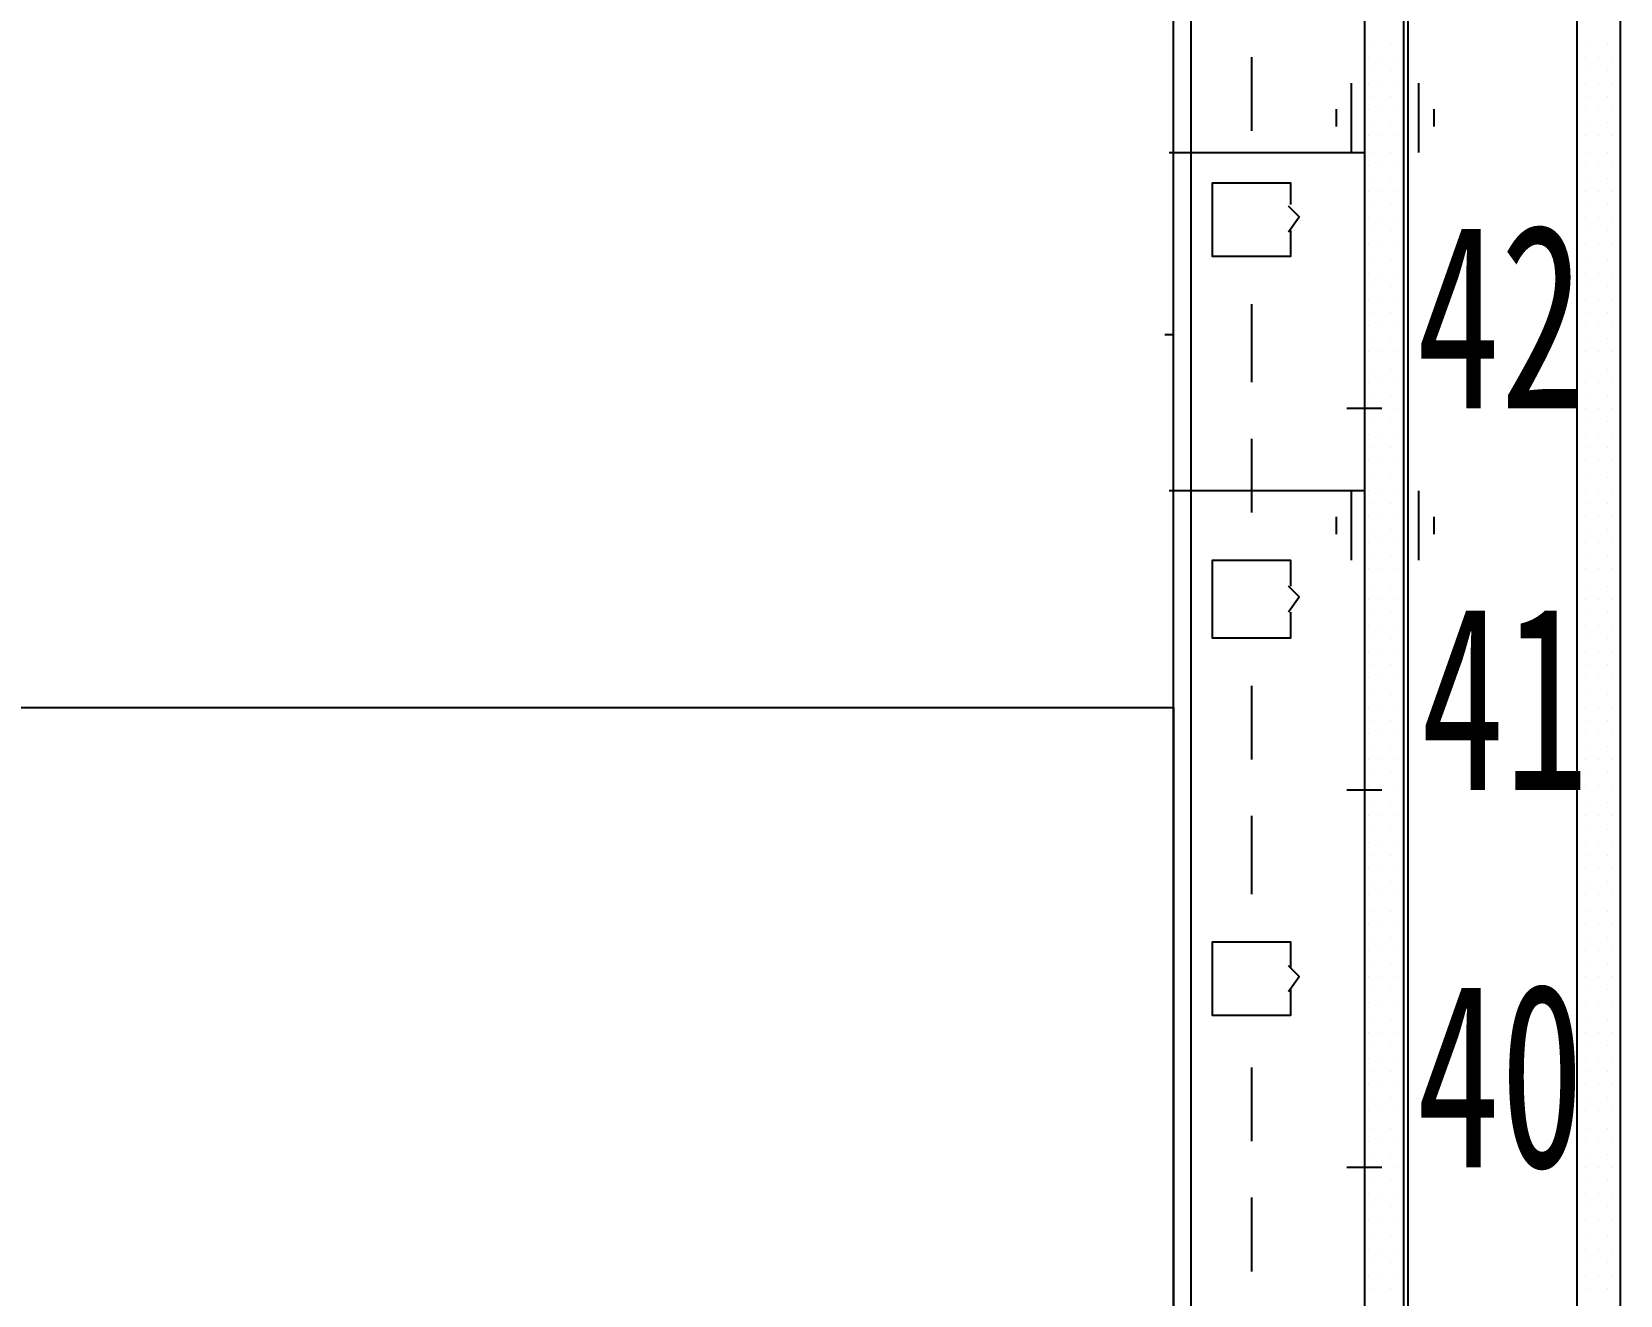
# Model space of a CAD drawing. Header units: metres. Extents: x 17 to 1264, y 17 to 859.
# Drawn here: x 225 to 277.8, y 620.3 to 662.2 of the extents above; entities that cross this region are included whole.
import ezdxf

# ---------------------------------------------------------------- set-up
doc = ezdxf.new("R2010")
doc.units = ezdxf.units.M
for name, color, linetype in [('LINES', 7, 'Continuous'), ('POLYLINES', 4, 'Continuous'), ('RECTS', 7, 'Continuous'), ('TEXTS', 3, 'Continuous')]:
    doc.layers.add(name, color=color, linetype=linetype)

msp = doc.modelspace()

# ---------------------------------------------------------------- linework, layer by layer
at = {"layer": 'LINES'}
for p, q in [((262.938, 132.48), (262.938, 727.92)), ((265.53, 661.392), (265.53, 658.944)), ((269.418, 661.392), (269.418, 661.392)), ((269.562, 661.824), (269.562, 661.824)), ((269.85, 661.392), (269.85, 661.392)), ((270.138, 661.824), (270.138, 661.824)), ((270.282, 661.392), (270.282, 661.392)), ((270.57, 661.824), (270.57, 661.824)), ((276.33, 661.824), (276.33, 661.824)), ((276.618, 661.392), (276.618, 661.392)), ((276.762, 661.824), (276.762, 661.824)), ((277.05, 661.392), (277.05, 661.392)), ((277.338, 661.824), (277.338, 661.824)), ((277.482, 661.392), (277.482, 661.392)), ((269.562, 660.96), (269.562, 660.96)), ((270.138, 660.96), (270.138, 660.96)), ((270.57, 660.96), (270.57, 660.96)), ((276.33, 660.96), (276.33, 660.96)), ((276.762, 660.96), (276.762, 660.96)), ((277.338, 660.96), (277.338, 660.96)), ((268.842, 660.528), (268.842, 658.224)), ((268.842, 660.528), (268.842, 658.224)), ((269.418, 660.528), (269.418, 660.528)), ((269.85, 660.528), (269.85, 660.528)), ((270.282, 660.528), (270.282, 660.528)), ((271.074, 660.528), (271.074, 658.224)), ((271.074, 660.528), (271.074, 658.224)), ((276.618, 660.528), (276.618, 660.528)), ((277.05, 660.528), (277.05, 660.528)), ((277.482, 660.528), (277.482, 660.528)), ((269.562, 660.096), (269.562, 660.096)), ((270.138, 660.096), (270.138, 660.096)), ((270.57, 660.096), (270.57, 660.096)), ((276.33, 660.096), (276.33, 660.096)), ((276.762, 660.096), (276.762, 660.096)), ((277.338, 660.096), (277.338, 660.096)), ((268.338, 659.664), (268.338, 659.088)), ((269.418, 659.664), (269.418, 659.664)), ((269.85, 659.664), (269.85, 659.664)), ((270.282, 659.664), (270.282, 659.664)), ((271.578, 659.664), (271.578, 659.088)), ((276.618, 659.664), (276.618, 659.664)), ((277.05, 659.664), (277.05, 659.664)), ((277.482, 659.664), (277.482, 659.664)), ((269.418, 658.8), (269.418, 658.8)), ((269.562, 659.232), (269.562, 659.232)), ((269.85, 658.8), (269.85, 658.8)), ((270.138, 659.232), (270.138, 659.232)), ((270.282, 658.8), (270.282, 658.8)), ((270.57, 659.232), (270.57, 659.232)), ((276.33, 659.232), (276.33, 659.232)), ((276.618, 658.8), (276.618, 658.8)), ((276.762, 659.232), (276.762, 659.232)), ((277.05, 658.8), (277.05, 658.8)), ((277.338, 659.232), (277.338, 659.232)), ((277.482, 658.8), (277.482, 658.8)), ((269.562, 658.224), (269.562, 658.224)), ((270.138, 658.224), (270.138, 658.224)), ((270.57, 658.224), (270.57, 658.224)), ((276.33, 658.224), (276.33, 658.224)), ((276.762, 658.224), (276.762, 658.224)), ((277.338, 658.224), (277.338, 658.224)), ((269.418, 657.792), (269.418, 657.792)), ((269.85, 657.792), (269.85, 657.792)), ((270.282, 657.792), (270.282, 657.792)), ((276.618, 657.792), (276.618, 657.792)), ((277.05, 657.792), (277.05, 657.792)), ((277.482, 657.792), (277.482, 657.792)), ((269.562, 657.36), (269.562, 657.36)), ((270.138, 657.36), (270.138, 657.36)), ((270.57, 657.36), (270.57, 657.36)), ((276.33, 657.36), (276.33, 657.36)), ((276.762, 657.36), (276.762, 657.36)), ((277.338, 657.36), (277.338, 657.36)), ((269.418, 656.928), (269.418, 656.928)), ((269.85, 656.928), (269.85, 656.928)), ((270.282, 656.928), (270.282, 656.928)), ((276.618, 656.928), (276.618, 656.928)), ((277.05, 656.928), (277.05, 656.928)), ((277.482, 656.928), (277.482, 656.928)), ((269.562, 656.496), (269.562, 656.496)), ((270.138, 656.496), (270.138, 656.496)), ((270.57, 656.496), (270.57, 656.496)), ((276.33, 656.496), (276.33, 656.496)), ((276.762, 656.496), (276.762, 656.496)), ((277.338, 656.496), (277.338, 656.496)), ((269.418, 656.064), (269.418, 656.064)), ((269.562, 655.632), (269.562, 655.632)), ((269.85, 656.064), (269.85, 656.064)), ((270.138, 655.632), (270.138, 655.632)), ((270.282, 656.064), (270.282, 656.064)), ((270.57, 655.632), (270.57, 655.632)), ((276.33, 655.632), (276.33, 655.632)), ((276.618, 656.064), (276.618, 656.064)), ((276.762, 655.632), (276.762, 655.632)), ((277.05, 656.064), (277.05, 656.064)), ((277.338, 655.632), (277.338, 655.632)), ((277.482, 656.064), (277.482, 656.064)), ((269.418, 655.2), (269.418, 655.2)), ((269.85, 655.2), (269.85, 655.2)), ((270.282, 655.2), (270.282, 655.2)), ((276.618, 655.2), (276.618, 655.2)), ((277.05, 655.2), (277.05, 655.2)), ((277.482, 655.2), (277.482, 655.2)), ((269.562, 654.624), (269.562, 654.624)), ((270.138, 654.624), (270.138, 654.624)), ((270.57, 654.624), (270.57, 654.624)), ((276.33, 654.624), (276.33, 654.624)), ((276.762, 654.624), (276.762, 654.624)), ((277.338, 654.624), (277.338, 654.624)), ((269.418, 654.192), (269.418, 654.192)), ((269.85, 654.192), (269.85, 654.192)), ((270.282, 654.192), (270.282, 654.192)), ((276.618, 654.192), (276.618, 654.192)), ((277.05, 654.192), (277.05, 654.192)), ((277.482, 654.192), (277.482, 654.192)), ((269.562, 653.76), (269.562, 653.76)), ((270.138, 653.76), (270.138, 653.76)), ((270.57, 653.76), (270.57, 653.76)), ((276.33, 653.76), (276.33, 653.76)), ((276.762, 653.76), (276.762, 653.76)), ((277.338, 653.76), (277.338, 653.76)), ((265.53, 653.184), (265.53, 650.592)), ((269.418, 653.328), (269.418, 653.328)), ((269.85, 653.328), (269.85, 653.328)), ((270.282, 653.328), (270.282, 653.328)), ((276.618, 653.328), (276.618, 653.328)), ((277.05, 653.328), (277.05, 653.328)), ((277.482, 653.328), (277.482, 653.328)), ((269.418, 652.464), (269.418, 652.464)), ((269.562, 652.896), (269.562, 652.896)), ((269.85, 652.464), (269.85, 652.464)), ((270.138, 652.896), (270.138, 652.896)), ((270.282, 652.464), (270.282, 652.464)), ((270.57, 652.896), (270.57, 652.896)), ((276.33, 652.896), (276.33, 652.896)), ((276.618, 652.464), (276.618, 652.464)), ((276.762, 652.896), (276.762, 652.896)), ((277.05, 652.464), (277.05, 652.464)), ((277.338, 652.896), (277.338, 652.896)), ((277.482, 652.464), (277.482, 652.464)), ((262.65, 652.176), (262.938, 652.176)), ((269.562, 652.032), (269.562, 652.032)), ((270.138, 652.032), (270.138, 652.032)), ((270.57, 652.032), (270.57, 652.032)), ((276.33, 652.032), (276.33, 652.032)), ((276.762, 652.032), (276.762, 652.032)), ((277.338, 652.032), (277.338, 652.032)), ((269.418, 651.6), (269.418, 651.6)), ((269.85, 651.6), (269.85, 651.6)), ((270.282, 651.6), (270.282, 651.6)), ((276.618, 651.6), (276.618, 651.6)), ((277.05, 651.6), (277.05, 651.6)), ((277.482, 651.6), (277.482, 651.6)), ((269.562, 651.024), (269.562, 651.024)), ((270.138, 651.024), (270.138, 651.024)), ((270.57, 651.024), (270.57, 651.024)), ((276.33, 651.024), (276.33, 651.024)), ((276.762, 651.024), (276.762, 651.024)), ((277.338, 651.024), (277.338, 651.024)), ((269.418, 650.592), (269.418, 650.592)), ((269.85, 650.592), (269.85, 650.592)), ((270.282, 650.592), (270.282, 650.592)), ((276.618, 650.592), (276.618, 650.592)), ((277.05, 650.592), (277.05, 650.592)), ((277.482, 650.592), (277.482, 650.592)), ((269.562, 650.16), (269.562, 650.16)), ((270.138, 650.16), (270.138, 650.16)), ((270.57, 650.16), (270.57, 650.16)), ((276.33, 650.16), (276.33, 650.16)), ((276.762, 650.16), (276.762, 650.16)), ((277.338, 650.16), (277.338, 650.16)), ((268.698, 649.728), (269.85, 649.728)), ((268.698, 649.728), (269.85, 649.728)), ((268.698, 649.728), (269.85, 649.728)), ((268.698, 649.728), (269.85, 649.728)), ((269.418, 649.728), (269.418, 649.728)), ((269.562, 649.296), (269.562, 649.296)), ((269.85, 649.728), (269.85, 649.728)), ((270.138, 649.296), (270.138, 649.296)), ((270.282, 649.728), (270.282, 649.728)), ((270.57, 649.296), (270.57, 649.296)), ((276.33, 649.296), (276.33, 649.296)), ((276.618, 649.728), (276.618, 649.728)), ((276.762, 649.296), (276.762, 649.296)), ((277.05, 649.728), (277.05, 649.728)), ((277.338, 649.296), (277.338, 649.296)), ((277.482, 649.728), (277.482, 649.728)), ((265.53, 648.72), (265.53, 646.272)), ((269.418, 648.864), (269.418, 648.864)), ((269.85, 648.864), (269.85, 648.864)), ((270.282, 648.864), (270.282, 648.864)), ((276.618, 648.864), (276.618, 648.864)), ((277.05, 648.864), (277.05, 648.864)), ((277.482, 648.864), (277.482, 648.864)), ((269.562, 648.432), (269.562, 648.432)), ((270.138, 648.432), (270.138, 648.432)), ((270.57, 648.432), (270.57, 648.432)), ((276.33, 648.432), (276.33, 648.432)), ((276.762, 648.432), (276.762, 648.432)), ((277.338, 648.432), (277.338, 648.432)), ((269.418, 648), (269.418, 648)), ((269.85, 648), (269.85, 648)), ((270.282, 648), (270.282, 648)), ((276.618, 648), (276.618, 648)), ((277.05, 648), (277.05, 648)), ((277.482, 648), (277.482, 648)), ((269.562, 647.424), (269.562, 647.424)), ((270.138, 647.424), (270.138, 647.424)), ((270.57, 647.424), (270.57, 647.424)), ((276.33, 647.424), (276.33, 647.424)), ((276.762, 647.424), (276.762, 647.424)), ((277.338, 647.424), (277.338, 647.424)), ((268.842, 646.992), (268.842, 644.688)), ((268.842, 646.992), (268.842, 644.688)), ((269.418, 646.992), (269.418, 646.992)), ((269.85, 646.992), (269.85, 646.992)), ((270.282, 646.992), (270.282, 646.992)), ((271.074, 646.992), (271.074, 644.688)), ((271.074, 646.992), (271.074, 644.688)), ((276.618, 646.992), (276.618, 646.992)), ((277.05, 646.992), (277.05, 646.992)), ((277.482, 646.992), (277.482, 646.992)), ((268.338, 646.128), (268.338, 645.552)), ((269.418, 646.128), (269.418, 646.128)), ((269.562, 646.56), (269.562, 646.56)), ((269.85, 646.128), (269.85, 646.128)), ((270.138, 646.56), (270.138, 646.56)), ((270.282, 646.128), (270.282, 646.128)), ((270.57, 646.56), (270.57, 646.56)), ((271.578, 646.128), (271.578, 645.552)), ((276.33, 646.56), (276.33, 646.56)), ((276.618, 646.128), (276.618, 646.128)), ((276.762, 646.56), (276.762, 646.56)), ((277.05, 646.128), (277.05, 646.128)), ((277.338, 646.56), (277.338, 646.56)), ((277.482, 646.128), (277.482, 646.128)), ((269.562, 645.696), (269.562, 645.696)), ((270.138, 645.696), (270.138, 645.696)), ((270.57, 645.696), (270.57, 645.696)), ((276.33, 645.696), (276.33, 645.696)), ((276.762, 645.696), (276.762, 645.696)), ((277.338, 645.696), (277.338, 645.696)), ((269.418, 645.264), (269.418, 645.264)), ((269.85, 645.264), (269.85, 645.264)), ((270.282, 645.264), (270.282, 645.264)), ((276.618, 645.264), (276.618, 645.264)), ((277.05, 645.264), (277.05, 645.264)), ((277.482, 645.264), (277.482, 645.264)), ((269.562, 644.832), (269.562, 644.832)), ((270.138, 644.832), (270.138, 644.832)), ((270.57, 644.832), (270.57, 644.832)), ((276.33, 644.832), (276.33, 644.832)), ((276.762, 644.832), (276.762, 644.832)), ((277.338, 644.832), (277.338, 644.832)), ((269.418, 644.4), (269.418, 644.4)), ((269.85, 644.4), (269.85, 644.4)), ((270.282, 644.4), (270.282, 644.4)), ((276.618, 644.4), (276.618, 644.4)), ((277.05, 644.4), (277.05, 644.4)), ((277.482, 644.4), (277.482, 644.4)), ((269.562, 643.824), (269.562, 643.824)), ((270.138, 643.824), (270.138, 643.824)), ((270.57, 643.824), (270.57, 643.824)), ((276.33, 643.824), (276.33, 643.824)), ((276.762, 643.824), (276.762, 643.824)), ((277.338, 643.824), (277.338, 643.824)), ((269.418, 643.392), (269.418, 643.392)), ((269.562, 642.96), (269.562, 642.96)), ((269.85, 643.392), (269.85, 643.392)), ((270.138, 642.96), (270.138, 642.96)), ((270.282, 643.392), (270.282, 643.392)), ((270.57, 642.96), (270.57, 642.96)), ((276.33, 642.96), (276.33, 642.96)), ((276.618, 643.392), (276.618, 643.392)), ((276.762, 642.96), (276.762, 642.96)), ((277.05, 643.392), (277.05, 643.392)), ((277.338, 642.96), (277.338, 642.96)), ((277.482, 643.392), (277.482, 643.392)), ((269.418, 642.528), (269.418, 642.528)), ((269.85, 642.528), (269.85, 642.528)), ((270.282, 642.528), (270.282, 642.528)), ((276.618, 642.528), (276.618, 642.528)), ((277.05, 642.528), (277.05, 642.528)), ((277.482, 642.528), (277.482, 642.528)), ((269.562, 642.096), (269.562, 642.096)), ((270.138, 642.096), (270.138, 642.096)), ((270.57, 642.096), (270.57, 642.096)), ((276.33, 642.096), (276.33, 642.096)), ((276.762, 642.096), (276.762, 642.096)), ((277.338, 642.096), (277.338, 642.096)), ((269.418, 641.664), (269.418, 641.664)), ((269.85, 641.664), (269.85, 641.664)), ((270.282, 641.664), (270.282, 641.664)), ((276.618, 641.664), (276.618, 641.664)), ((277.05, 641.664), (277.05, 641.664)), ((277.482, 641.664), (277.482, 641.664)), ((269.418, 640.8), (269.418, 640.8)), ((269.562, 641.232), (269.562, 641.232)), ((269.85, 640.8), (269.85, 640.8)), ((270.138, 641.232), (270.138, 641.232)), ((270.282, 640.8), (270.282, 640.8)), ((270.57, 641.232), (270.57, 641.232)), ((276.33, 641.232), (276.33, 641.232)), ((276.618, 640.8), (276.618, 640.8)), ((276.762, 641.232), (276.762, 641.232)), ((277.05, 640.8), (277.05, 640.8)), ((277.338, 641.232), (277.338, 641.232)), ((277.482, 640.8), (277.482, 640.8)), ((265.53, 640.512), (265.53, 638.064)), ((269.418, 639.792), (269.418, 639.792)), ((269.562, 640.224), (269.562, 640.224)), ((269.85, 639.792), (269.85, 639.792)), ((270.138, 640.224), (270.138, 640.224)), ((270.282, 639.792), (270.282, 639.792)), ((270.57, 640.224), (270.57, 640.224)), ((276.33, 640.224), (276.33, 640.224)), ((276.618, 639.792), (276.618, 639.792)), ((276.762, 640.224), (276.762, 640.224)), ((277.05, 639.792), (277.05, 639.792)), ((277.338, 640.224), (277.338, 640.224)), ((277.482, 639.792), (277.482, 639.792)), ((269.562, 639.36), (269.562, 639.36)), ((270.138, 639.36), (270.138, 639.36)), ((270.57, 639.36), (270.57, 639.36)), ((276.33, 639.36), (276.33, 639.36)), ((276.762, 639.36), (276.762, 639.36)), ((277.338, 639.36), (277.338, 639.36)), ((269.418, 638.928), (269.418, 638.928)), ((269.85, 638.928), (269.85, 638.928)), ((270.282, 638.928), (270.282, 638.928)), ((276.618, 638.928), (276.618, 638.928)), ((277.05, 638.928), (277.05, 638.928)), ((277.482, 638.928), (277.482, 638.928)), ((269.562, 638.496), (269.562, 638.496)), ((270.138, 638.496), (270.138, 638.496)), ((270.57, 638.496), (270.57, 638.496)), ((276.33, 638.496), (276.33, 638.496)), ((276.762, 638.496), (276.762, 638.496)), ((277.338, 638.496), (277.338, 638.496)), ((269.418, 638.064), (269.418, 638.064)), ((269.562, 637.632), (269.562, 637.632)), ((269.85, 638.064), (269.85, 638.064)), ((270.138, 637.632), (270.138, 637.632)), ((270.282, 638.064), (270.282, 638.064)), ((270.57, 637.632), (270.57, 637.632)), ((276.33, 637.632), (276.33, 637.632)), ((276.618, 638.064), (276.618, 638.064)), ((276.762, 637.632), (276.762, 637.632)), ((277.05, 638.064), (277.05, 638.064)), ((277.338, 637.632), (277.338, 637.632)), ((277.482, 638.064), (277.482, 638.064)), ((269.418, 637.2), (269.418, 637.2)), ((269.85, 637.2), (269.85, 637.2)), ((270.282, 637.2), (270.282, 637.2)), ((276.618, 637.2), (276.618, 637.2)), ((277.05, 637.2), (277.05, 637.2)), ((277.482, 637.2), (277.482, 637.2)), ((268.698, 637.056), (269.85, 637.056)), ((268.698, 637.056), (269.85, 637.056)), ((268.698, 637.056), (269.85, 637.056)), ((268.698, 637.056), (269.85, 637.056)), ((269.562, 636.624), (269.562, 636.624)), ((270.138, 636.624), (270.138, 636.624)), ((270.57, 636.624), (270.57, 636.624)), ((276.33, 636.624), (276.33, 636.624)), ((276.762, 636.624), (276.762, 636.624)), ((277.338, 636.624), (277.338, 636.624)), ((265.53, 636.192), (265.53, 633.6)), ((269.418, 636.192), (269.418, 636.192)), ((269.85, 636.192), (269.85, 636.192)), ((270.282, 636.192), (270.282, 636.192)), ((276.618, 636.192), (276.618, 636.192)), ((277.05, 636.192), (277.05, 636.192)), ((277.482, 636.192), (277.482, 636.192)), ((269.562, 635.76), (269.562, 635.76)), ((270.138, 635.76), (270.138, 635.76)), ((270.57, 635.76), (270.57, 635.76)), ((276.33, 635.76), (276.33, 635.76)), ((276.762, 635.76), (276.762, 635.76)), ((277.338, 635.76), (277.338, 635.76)), ((269.418, 635.328), (269.418, 635.328)), ((269.85, 635.328), (269.85, 635.328)), ((270.282, 635.328), (270.282, 635.328)), ((276.618, 635.328), (276.618, 635.328)), ((277.05, 635.328), (277.05, 635.328)), ((277.482, 635.328), (277.482, 635.328)), ((269.418, 634.464), (269.418, 634.464)), ((269.562, 634.896), (269.562, 634.896)), ((269.85, 634.464), (269.85, 634.464)), ((270.138, 634.896), (270.138, 634.896)), ((270.282, 634.464), (270.282, 634.464)), ((270.57, 634.896), (270.57, 634.896)), ((276.33, 634.896), (276.33, 634.896)), ((276.618, 634.464), (276.618, 634.464)), ((276.762, 634.896), (276.762, 634.896)), ((277.05, 634.464), (277.05, 634.464)), ((277.338, 634.896), (277.338, 634.896)), ((277.482, 634.464), (277.482, 634.464)), ((269.562, 634.032), (269.562, 634.032)), ((270.138, 634.032), (270.138, 634.032)), ((270.57, 634.032), (270.57, 634.032)), ((276.33, 634.032), (276.33, 634.032)), ((276.762, 634.032), (276.762, 634.032)), ((277.338, 634.032), (277.338, 634.032)), ((269.418, 633.6), (269.418, 633.6)), ((269.85, 633.6), (269.85, 633.6)), ((270.282, 633.6), (270.282, 633.6)), ((276.618, 633.6), (276.618, 633.6)), ((277.05, 633.6), (277.05, 633.6)), ((277.482, 633.6), (277.482, 633.6)), ((269.562, 633.024), (269.562, 633.024)), ((270.138, 633.024), (270.138, 633.024)), ((270.57, 633.024), (270.57, 633.024)), ((276.33, 633.024), (276.33, 633.024)), ((276.762, 633.024), (276.762, 633.024)), ((277.338, 633.024), (277.338, 633.024)), ((269.418, 632.592), (269.418, 632.592)), ((269.85, 632.592), (269.85, 632.592)), ((270.282, 632.592), (270.282, 632.592)), ((276.618, 632.592), (276.618, 632.592)), ((277.05, 632.592), (277.05, 632.592)), ((277.482, 632.592), (277.482, 632.592)), ((269.562, 632.16), (269.562, 632.16)), ((270.138, 632.16), (270.138, 632.16)), ((270.57, 632.16), (270.57, 632.16)), ((276.33, 632.16), (276.33, 632.16)), ((276.762, 632.16), (276.762, 632.16)), ((277.338, 632.16), (277.338, 632.16)), ((269.418, 631.728), (269.418, 631.728)), ((269.85, 631.728), (269.85, 631.728)), ((270.282, 631.728), (270.282, 631.728)), ((276.618, 631.728), (276.618, 631.728)), ((277.05, 631.728), (277.05, 631.728)), ((277.482, 631.728), (277.482, 631.728)), ((269.418, 630.864), (269.418, 630.864)), ((269.562, 631.296), (269.562, 631.296)), ((269.85, 630.864), (269.85, 630.864)), ((270.138, 631.296), (270.138, 631.296)), ((270.282, 630.864), (270.282, 630.864)), ((270.57, 631.296), (270.57, 631.296)), ((276.33, 631.296), (276.33, 631.296)), ((276.618, 630.864), (276.618, 630.864)), ((276.762, 631.296), (276.762, 631.296)), ((277.05, 630.864), (277.05, 630.864)), ((277.338, 631.296), (277.338, 631.296)), ((277.482, 630.864), (277.482, 630.864)), ((269.562, 630.432), (269.562, 630.432)), ((270.138, 630.432), (270.138, 630.432)), ((270.57, 630.432), (270.57, 630.432)), ((276.33, 630.432), (276.33, 630.432)), ((276.762, 630.432), (276.762, 630.432)), ((277.338, 630.432), (277.338, 630.432)), ((269.418, 630), (269.418, 630)), ((269.85, 630), (269.85, 630)), ((270.282, 630), (270.282, 630)), ((276.618, 630), (276.618, 630)), ((277.05, 630), (277.05, 630)), ((277.482, 630), (277.482, 630)), ((269.562, 629.424), (269.562, 629.424)), ((270.138, 629.424), (270.138, 629.424)), ((270.57, 629.424), (270.57, 629.424)), ((276.33, 629.424), (276.33, 629.424)), ((276.762, 629.424), (276.762, 629.424)), ((277.338, 629.424), (277.338, 629.424)), ((269.418, 628.992), (269.418, 628.992)), ((269.85, 628.992), (269.85, 628.992)), ((270.282, 628.992), (270.282, 628.992)), ((276.618, 628.992), (276.618, 628.992)), ((277.05, 628.992), (277.05, 628.992)), ((277.482, 628.992), (277.482, 628.992)), ((269.562, 628.56), (269.562, 628.56)), ((270.138, 628.56), (270.138, 628.56)), ((270.57, 628.56), (270.57, 628.56)), ((276.33, 628.56), (276.33, 628.56)), ((276.762, 628.56), (276.762, 628.56)), ((277.338, 628.56), (277.338, 628.56)), ((265.53, 627.84), (265.53, 625.392)), ((269.418, 628.128), (269.418, 628.128)), ((269.562, 627.696), (269.562, 627.696)), ((269.85, 628.128), (269.85, 628.128)), ((270.138, 627.696), (270.138, 627.696)), ((270.282, 628.128), (270.282, 628.128)), ((270.57, 627.696), (270.57, 627.696)), ((276.33, 627.696), (276.33, 627.696)), ((276.618, 628.128), (276.618, 628.128)), ((276.762, 627.696), (276.762, 627.696)), ((277.05, 628.128), (277.05, 628.128)), ((277.338, 627.696), (277.338, 627.696)), ((277.482, 628.128), (277.482, 628.128)), ((269.418, 627.264), (269.418, 627.264)), ((269.85, 627.264), (269.85, 627.264)), ((270.282, 627.264), (270.282, 627.264)), ((276.618, 627.264), (276.618, 627.264)), ((277.05, 627.264), (277.05, 627.264)), ((277.482, 627.264), (277.482, 627.264)), ((269.562, 626.832), (269.562, 626.832)), ((270.138, 626.832), (270.138, 626.832)), ((270.57, 626.832), (270.57, 626.832)), ((276.33, 626.832), (276.33, 626.832)), ((276.762, 626.832), (276.762, 626.832)), ((277.338, 626.832), (277.338, 626.832)), ((269.418, 626.4), (269.418, 626.4)), ((269.85, 626.4), (269.85, 626.4)), ((270.282, 626.4), (270.282, 626.4)), ((276.618, 626.4), (276.618, 626.4)), ((277.05, 626.4), (277.05, 626.4)), ((277.482, 626.4), (277.482, 626.4)), ((269.562, 625.824), (269.562, 625.824)), ((270.138, 625.824), (270.138, 625.824)), ((270.57, 625.824), (270.57, 625.824)), ((276.33, 625.824), (276.33, 625.824)), ((276.762, 625.824), (276.762, 625.824)), ((277.338, 625.824), (277.338, 625.824)), ((269.418, 625.392), (269.418, 625.392)), ((269.85, 625.392), (269.85, 625.392)), ((270.282, 625.392), (270.282, 625.392)), ((276.618, 625.392), (276.618, 625.392)), ((277.05, 625.392), (277.05, 625.392)), ((277.482, 625.392), (277.482, 625.392)), ((268.698, 624.528), (269.85, 624.528)), ((268.698, 624.528), (269.85, 624.528)), ((268.698, 624.528), (269.85, 624.528)), ((268.698, 624.528), (269.85, 624.528)), ((269.418, 624.528), (269.418, 624.528)), ((269.562, 624.96), (269.562, 624.96)), ((269.85, 624.528), (269.85, 624.528)), ((270.138, 624.96), (270.138, 624.96)), ((270.282, 624.528), (270.282, 624.528)), ((270.57, 624.96), (270.57, 624.96)), ((276.33, 624.96), (276.33, 624.96)), ((276.618, 624.528), (276.618, 624.528)), ((276.762, 624.96), (276.762, 624.96)), ((277.05, 624.528), (277.05, 624.528)), ((277.338, 624.96), (277.338, 624.96)), ((277.482, 624.528), (277.482, 624.528)), ((269.562, 624.096), (269.562, 624.096)), ((270.138, 624.096), (270.138, 624.096)), ((270.57, 624.096), (270.57, 624.096)), ((276.33, 624.096), (276.33, 624.096)), ((276.762, 624.096), (276.762, 624.096)), ((277.338, 624.096), (277.338, 624.096)), ((265.53, 623.52), (265.53, 621.072)), ((269.418, 623.664), (269.418, 623.664)), ((269.85, 623.664), (269.85, 623.664)), ((270.282, 623.664), (270.282, 623.664)), ((276.618, 623.664), (276.618, 623.664)), ((277.05, 623.664), (277.05, 623.664)), ((277.482, 623.664), (277.482, 623.664)), ((269.562, 623.232), (269.562, 623.232)), ((270.138, 623.232), (270.138, 623.232)), ((270.57, 623.232), (270.57, 623.232)), ((276.33, 623.232), (276.33, 623.232)), ((276.762, 623.232), (276.762, 623.232)), ((277.338, 623.232), (277.338, 623.232)), ((269.418, 622.8), (269.418, 622.8)), ((269.85, 622.8), (269.85, 622.8)), ((270.282, 622.8), (270.282, 622.8)), ((276.618, 622.8), (276.618, 622.8)), ((277.05, 622.8), (277.05, 622.8)), ((277.482, 622.8), (277.482, 622.8)), ((269.562, 622.224), (269.562, 622.224)), ((270.138, 622.224), (270.138, 622.224)), ((270.57, 622.224), (270.57, 622.224)), ((276.33, 622.224), (276.33, 622.224)), ((276.762, 622.224), (276.762, 622.224)), ((277.338, 622.224), (277.338, 622.224)), ((269.418, 621.792), (269.418, 621.792)), ((269.562, 621.36), (269.562, 621.36)), ((269.85, 621.792), (269.85, 621.792)), ((270.138, 621.36), (270.138, 621.36)), ((270.282, 621.792), (270.282, 621.792)), ((270.57, 621.36), (270.57, 621.36)), ((276.33, 621.36), (276.33, 621.36)), ((276.618, 621.792), (276.618, 621.792)), ((276.762, 621.36), (276.762, 621.36)), ((277.05, 621.792), (277.05, 621.792)), ((277.338, 621.36), (277.338, 621.36)), ((277.482, 621.792), (277.482, 621.792)), ((269.418, 620.928), (269.418, 620.928)), ((269.85, 620.928), (269.85, 620.928)), ((270.282, 620.928), (270.282, 620.928)), ((276.618, 620.928), (276.618, 620.928)), ((277.05, 620.928), (277.05, 620.928)), ((277.482, 620.928), (277.482, 620.928)), ((269.562, 620.496), (269.562, 620.496)), ((270.138, 620.496), (270.138, 620.496)), ((270.57, 620.496), (270.57, 620.496)), ((276.33, 620.496), (276.33, 620.496)), ((276.762, 620.496), (276.762, 620.496)), ((277.338, 620.496), (277.338, 620.496))]:
    msp.add_line(p, q, dxfattribs=at)
at = {"layer": 'POLYLINES'}
for points in [[(270.714, 729.504), (270.714, 585.936), (270.714, 132.48)], [(270.714, 729.504), (270.714, 585.936), (270.714, 132.48)], [(263.514, 710.64), (263.514, 571.536), (263.514, 132.48)], [(266.826, 655.632), (266.826, 654.768), (264.234, 654.768), (264.234, 657.216), (266.826, 657.216), (266.826, 656.496)], [(266.755, 655.589), (267.11, 656.086), (266.755, 656.44)], [(266.826, 642.96), (266.826, 642.096), (264.234, 642.096), (264.234, 644.688), (266.826, 644.688), (266.826, 643.824)], [(266.755, 642.976), (267.11, 643.473), (266.755, 643.827)], [(266.826, 630.432), (266.826, 629.568), (264.234, 629.568), (264.234, 632.016), (266.826, 632.016), (266.826, 631.152)], [(266.755, 630.361), (267.11, 630.858), (266.755, 631.212)]]:
    msp.add_lwpolyline(points, dxfattribs=at)
at = {"layer": 'RECTS'}
for points in [[(107.562, 743.76), (277.77, 743.76), (277.77, 120.096), (107.562, 120.096)], [(109.002, 742.32), (276.33, 742.32), (276.33, 121.536), (109.002, 121.536)], [(114.762, 729.504), (270.57, 729.504), (270.57, 131.184), (114.762, 131.184)], [(116.202, 727.92), (269.274, 727.92), (269.274, 132.48), (116.202, 132.48)], [(262.794, 658.224), (269.274, 658.224), (269.274, 646.992), (262.794, 646.992)], [(122.25, 639.792), (262.938, 639.792), (262.938, 372.528), (122.25, 372.528)]]:
    msp.add_lwpolyline(points, dxfattribs=at)

# ---------------------------------------------------------------- texts
at = {"layer": 'TEXTS', "width": 0.666667}
for s, p in [('42', (271.002, 649.727)), ('41', (271.146, 637.055)), ('40', (271.002, 624.527))]:
    msp.add_text(s, height=6.1343, dxfattribs=at).set_placement(p)

doc.saveas('drawing.dxf')
